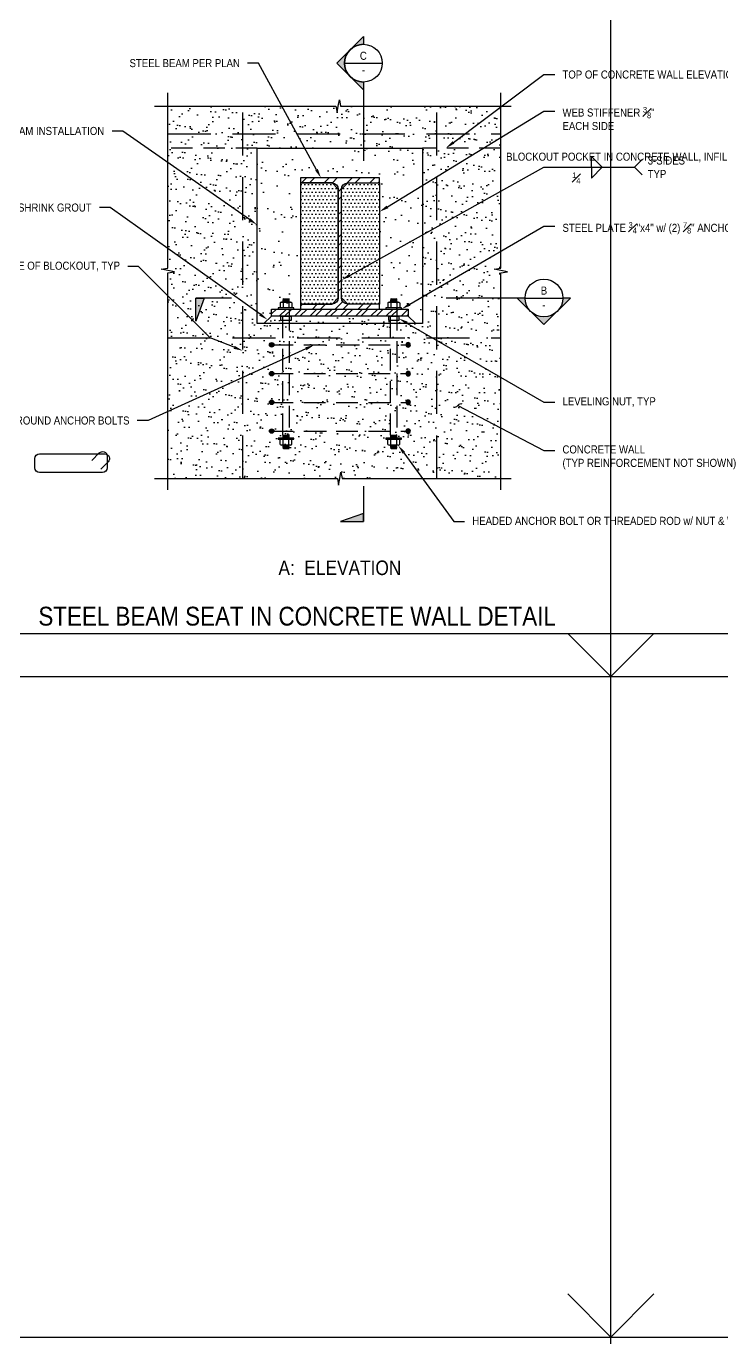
# Model space of a CAD drawing. Header units: inches. Extents: x -16404 to 14624, y -1591 to 16152.
# Drawn here: x -8530.5 to -8433.7, y 7951.9 to 8134.6 of the extents above; entities that cross this region are included whole.
import ezdxf
from ezdxf import colors
from ezdxf.entities.mleader import LeaderData, LeaderLine
from ezdxf.enums import TextEntityAlignment as Align
from ezdxf.math import Vec2, Vec3

# ---------------------------------------------------------------- set-up
doc = ezdxf.new("R2010")
doc.units = ezdxf.units.IN
doc.header["$LTSCALE"] = 24
doc.header["$MEASUREMENT"] = 0
for name, pattern in [('DASHED2', [0.375, 0.25, -0.125]), ('HIDDEN2', [0.1875, 0.125, -0.0625]), ('PHANTOM2', [1.25, 0.625, -0.125, 0.125, -0.125, 0.125, -0.125])]:
    doc.linetypes.add(name, pattern=pattern)
doc.layers.get('0').update_dxf_attribs({"linetype": 'CONTINUOUS'})
for name, color, linetype in [('S-ANNO-DIMS', 2, 'CONTINUOUS'), ('S-ANNO-NOTE', 4, 'CONTINUOUS'), ('S-BOLT', 2, 'CONTINUOUS'), ('S-BREAK', 2, 'CONTINUOUS'), ('S-CONC', 4, 'CONTINUOUS'), ('S-DETL-SYMB', 4, 'CONTINUOUS'), ('S-DETL-SYMB @ 1', 4, 'CONTINUOUS'), ('S-REBAR', 7, 'CONTINUOUS'), ('S-STEEL', 4, 'CONTINUOUS')]:
    doc.layers.add(name, color=color, linetype=linetype)
doc.layers.add('S-ANNO-GRID-NONPLOT', color=251, linetype='CONTINUOUS', plot=False)
doc.layers.add('S-HATCH1', color=1, linetype='CONTINUOUS', transparency=0.5)
doc.layers.add('S-HATCH2', color=2, linetype='CONTINUOUS', transparency=0.5)
doc.styles.add('Arial', font='arial.ttf', dxfattribs={"width": 0.85})
pattern_1 = [(67.5, (-12125.473, 7011.8426), (-1.33608, 2.1488009), [0, -1.995, 0, -2.23125, 0, -2.1328125]), (37.5, (-12125.473, 7011.8426), (0.159598, 4.3692318), [0, -1.07625, 0, -1.798125, 0, -0.6890625]), (357.5, (-12126.871, 7011.0354), (3.5360016, 2.050088), [0, -0.65625, 0, -2.3625, 0, -3.084375]), (347.5, (-12126.871, 7011.0354), (2.8409643, 2.9703878), [0, -0.328125, 0, -1.54875, 0, -1.771875])]

# ---------------------------------------------------------------- blocks, each defined once
blk = doc.blocks.new('*U307')
at = {"const_width": 0.188}
blk.add_lwpolyline([(4.5, 0), (268.63, 0)], dxfattribs=at)
at = {"style": 'Arial', "width": 0.85}
for tag, p in [('DWG_TITLE_1', (7.5, 6.19)), ('DWG_TITLE_2', (7.5, 2.44))]:
    blk.add_attdef(tag, text='', height=2.62, dxfattribs=at).set_placement(p, align=Align.MIDDLE_LEFT)
blk.add_attdef('#', text='', height=3, dxfattribs=at).set_placement((0, 0), align=Align.MIDDLE_CENTER)
blk.add_attdef('SCALE', text='', height=1.12, dxfattribs=at).set_placement((267.5, -1.12), align=Align.TOP_RIGHT)
blk = doc.blocks.new('W18x76')
at = {"layer": 'S-HATCH1'}
h = blk.add_hatch(dxfattribs=at)
h.set_pattern_fill('STEEL', color=256, scale=18, style=0)
h.set_pattern_definition([(45, (-262.8072, -418.475), (-1.59099, 1.59099), []), (45, (-262.8072, -417.35), (-1.59099, 1.59099), [])])
edge = h.paths.add_edge_path()
edge.add_line((5.5, -9.125), (5.5, -8.4375))
edge.add_line((5.5, -8.4375), (1.09375, -8.4375))
edge.add_arc((1.09375, -7.5625), 0.875, 180, 270, ccw=False)
edge.add_line((0.21875, -7.5625), (0.21875, 7.5625))
edge.add_arc((1.09375, 7.5625), 0.875, 90, 180, ccw=False)
edge.add_line((1.09375, 8.4375), (5.5, 8.4375))
edge.add_line((5.5, 8.4375), (5.5, 9.125))
edge.add_line((5.5, 9.125), (-5.5, 9.125))
edge.add_line((-5.5, 9.125), (-5.5, 8.4375))
edge.add_line((-5.5, 8.4375), (-1.09375, 8.4375))
edge.add_arc((-1.09375, 7.5625), 0.875, 0, 90, ccw=False)
edge.add_line((-0.21875, 7.5625), (-0.21875, -7.5625))
edge.add_arc((-1.09375, -7.5625), 0.875, -90, 0, ccw=False)
edge.add_line((-1.09375, -8.4375), (-5.5, -8.4375))
edge.add_line((-5.5, -8.4375), (-5.5, -9.125))
edge.add_line((-5.5, -9.125), (5.5, -9.125))
at = {"layer": 'S-STEEL'}
blk.add_lwpolyline([(5.5, -9.125), (5.5, -8.4375), (1.09375, -8.4375, -0.414213562), (0.21875, -7.5625), (0.21875, 7.5625, -0.414213562), (1.09375, 8.4375), (5.5, 8.4375), (5.5, 9.125), (-5.5, 9.125), (-5.5, 8.4375), (-1.09375, 8.4375, -0.414213562), (-0.21875, 7.5625), (-0.21875, -7.5625, -0.414213562), (-1.09375, -8.4375), (-5.5, -8.4375), (-5.5, -9.125)], format="xyb", close=True, dxfattribs=at)
blk = doc.blocks.new('NUT-SM-THREADS-new')
for p, q in [((-0.94, 0.81), (-0.94, 0)), ((-0.94, 0), (-0.84, 0)), ((-0.84, 0), (0.84, 0)), ((-0.7, 0.94), (0.7, 0.94)), ((0.39, 1.44), (-0.5, 1.44)), ((-0.5, 1.44), (-0.39, 1.37)), ((-0.5, 1.31), (-0.39, 1.37)), ((0.5, 1.25), (-0.5, 1.31)), ((-0.5, 1.31), (-0.39, 1.25)), ((-0.5, 1.19), (-0.39, 1.25)), ((0.5, 1.12), (-0.5, 1.19)), ((-0.5, 1.19), (-0.39, 1.12)), ((-0.5, 1.06), (-0.39, 1.12)), ((0.5, 1), (-0.5, 1.06)), ((-0.5, 1.06), (-0.39, 1)), ((-0.5, 0.94), (-0.39, 1)), ((-0.47, 0.81), (-0.47, 0)), ((-0.39, 1.37), (0.39, 1.31)), ((-0.39, 1.25), (0.39, 1.19)), ((-0.39, 1.12), (0.39, 1.06)), ((-0.39, 1), (0.39, 0.94)), ((0.5, 1.37), (-0.09, 1.41)), ((0.39, 1.44), (0.39, 1.44)), ((0.39, 1.44), (0.5, 1.37)), ((0.39, 1.31), (0.5, 1.37)), ((0.39, 1.31), (0.5, 1.25)), ((0.39, 1.19), (0.5, 1.25)), ((0.39, 1.19), (0.5, 1.12)), ((0.39, 1.06), (0.5, 1.12)), ((0.39, 1.06), (0.5, 1)), ((0.39, 0.94), (0.5, 1)), ((0.47, 0.81), (0.47, 0)), ((0.84, 0), (0.94, 0)), ((0.94, 0.81), (0.94, 0))]:
    blk.add_line(p, q)
for centre, radius, start, end in [((-0.7, 0.65), 0.283, 33.8901, 146.1099), ((0, -0.01), 0.943, 60.1583, 119.8417), ((0.7, 0.65), 0.283, 33.8901, 146.1099)]:
    blk.add_arc(centre, radius, start, end)
blk = doc.blocks.new('*U227')
h = blk.add_hatch(color=256)
h.dxf.hatch_style = 1
h.paths.add_polyline_path([(0.3125, 0, 1), (-0.3125, 0, 1)])
at = {"color": 0}
blk.add_circle((0, 0), 0.3125, dxfattribs=at)
blk = doc.blocks.new('*U350')
at = {"layer": 'S-DETL-SYMB'}
h = blk.add_hatch(color=4, dxfattribs=at)
edge = h.paths.add_edge_path()
edge.add_line((-0.219, 0), (-0.309, 0))
edge.add_line((-0.309, 0), (0, -0.309))
edge.add_line((0, -0.309), (0.309, 0))
edge.add_line((0.309, 0), (0.219, 0))
edge.add_arc((0, 0), 0.219, -180, 0, ccw=False)
at = {"layer": 'S-DETL-SYMB', "color": 2, "linetype": 'PHANTOM2'}
for p, q in [((-3.625, 0), (-4.038, 0)), ((-0.313, 0), (-1.134, 0))]:
    blk.add_line(p, q, dxfattribs=at)
at = {"layer": 'S-DETL-SYMB'}
blk.add_line((-0.219, 0), (0.219, 0), dxfattribs=at)
blk.add_lwpolyline([(-3.942, 0), (-4.038, -0.267), (-4.038, 0)], close=True, dxfattribs=at)
blk.add_lwpolyline([(-0.219, 0), (-0.309, 0), (0, -0.309), (0.309, 0), (0.219, 0, -1)], format="xyb", close=True, dxfattribs=at)
blk.add_circle((0, 0), 0.219, dxfattribs=at)
blk.add_solid([(-4.038, -0.267), (-3.942, 0), (-4.038, 0)], dxfattribs=at)
at = {"layer": 'S-DETL-SYMB', "style": 'Arial', "width": 0.85, "flags": 8}
blk.add_attdef('VIEWNUMBER', text='', height=0.0938, dxfattribs=at).set_placement((0, 0.011), align=Align.BOTTOM_CENTER)
blk.add_attdef('SHEETNUMBER', text='', height=0.0938, dxfattribs=at).set_placement((0, -0.032), align=Align.TOP_CENTER)
blk = doc.blocks.new('*U351')
at = {"layer": 'S-DETL-SYMB'}
h = blk.add_hatch(color=4, dxfattribs=at)
edge = h.paths.add_edge_path()
edge.add_line((0, -0.219), (0, -0.309))
edge.add_line((0, -0.309), (-0.309, 0))
edge.add_line((-0.309, 0), (0, 0.309))
edge.add_line((0, 0.309), (0, 0.219))
edge.add_arc((0, 0), 0.219, 90, 270)
blk.add_line((-0.219, 0), (0.219, 0), dxfattribs=at)
at = {"layer": 'S-DETL-SYMB', "color": 2, "linetype": 'PHANTOM2'}
for p, q in [((0, -0.313), (0, -1.134)), ((0, -4.908), (0, -5.321))]:
    blk.add_line(p, q, dxfattribs=at)
at = {"layer": 'S-DETL-SYMB'}
blk.add_lwpolyline([(0, -0.219), (0, -0.309), (-0.309, 0), (0, 0.309), (0, 0.219, 1)], format="xyb", close=True, dxfattribs=at)
blk.add_lwpolyline([(0, -5.225), (-0.267, -5.321), (0, -5.321)], close=True, dxfattribs=at)
blk.add_circle((0, 0), 0.219, dxfattribs=at)
blk.add_solid([(-0.267, -5.321), (0, -5.225), (0, -5.321)], dxfattribs=at)
at = {"layer": 'S-DETL-SYMB', "style": 'Arial', "width": 0.85, "flags": 8}
blk.add_attdef('VIEWNUMBER', text='', height=0.0938, dxfattribs=at).set_placement((0, 0.011), align=Align.BOTTOM_CENTER)
blk.add_attdef('SHEETNUMBER', text='', height=0.0938, dxfattribs=at).set_placement((0, -0.032), align=Align.TOP_CENTER)
blk = doc.blocks.new('_Integral')
at = {"color": 0, "linetype": 'ByBlock', "lineweight": -2}
for centre, start, end in [((0.44, -0.09), 102, 168), ((-0.44, 0.09), 282, 348)]:
    blk.add_arc(centre, 0.454, start, end, dxfattribs=at)
blk = doc.blocks.new('Se_24x36_DETAILS_GRID')
for p, q in [((15.535, 15.333), (15.535, 23)), ((15.535, 15.333), (16.035, 15.833)), ((7.767, 15.333), (15.535, 15.333)), ((15.535, 15.333), (23.302, 15.333)), ((15.535, 7.667), (15.535, 15.333)), ((15.535, 7.667), (16.035, 8.167)), ((7.767, 7.667), (15.535, 7.667)), ((15.535, 7.667), (23.302, 7.667)), ((15.535, 0), (15.535, 7.667))]:
    blk.add_line(p, q)
at = {"linetype": 'DASHED2', "ltscale": 0.5}
for p, q in [((15.535, 15.333), (15.035, 15.833)), ((15.535, 7.667), (15.035, 8.167))]:
    blk.add_line(p, q, dxfattribs=at)

msp = doc.modelspace()

# ---------------------------------------------------------------- hatches: boundary and pattern name
at = {"layer": 'S-HATCH1'}
h = msp.add_hatch(dxfattribs=at)
h.set_pattern_fill('DOTS', color=256, scale=8.25, style=0)
h.set_pattern_definition([(0, (-16161.13957, 2481.87815), (0.2578125, 0.515625), [0, -0.515625])])
h.paths.add_polyline_path([(-8486.62761, 8096.74415), (-8485.75261, 8095.86915), (-8481.34636, 8095.86915), (-8481.34636, 8112.74415), (-8485.75261, 8112.74415), (-8486.62761, 8111.86915)])
h.paths.add_polyline_path([(-8492.34636, 8095.86915), (-8487.94011, 8095.86915), (-8487.06511, 8096.74415), (-8487.06511, 8111.86915), (-8487.94011, 8112.74415), (-8492.34636, 8112.74415)])
h = msp.add_hatch(dxfattribs=at)
h.set_pattern_fill('AR-SAND', color=256, scale=1.3125, angle=30, style=0)
h.set_pattern_definition(pattern_1)
h.paths.add_polyline_path([(-8496.34636, 8094.18165), (-8497.42363, 8093.18165), (-8476.26346, 8093.18165), (-8477.34251, 8094.18165)])
h = msp.add_hatch(dxfattribs=at)
h.set_pattern_fill('STEEL', color=256, scale=12, style=0)
h.set_pattern_definition([(45, (0, 0), (-1.06066017, 1.06066017), []), (45, (0, 0.75), (-1.06066017, 1.06066017), [])])
h.paths.add_polyline_path([(-8496.34636, 8095.18165), (-8496.34636, 8094.18165), (-8477.34251, 8094.18165), (-8477.34251, 8095.18165)])
at = {"layer": 'S-HATCH2'}
h = msp.add_hatch(dxfattribs=at)
h.set_pattern_fill('AR-SAND', color=256, scale=1.3125, angle=30, style=0)
h.set_pattern_definition(pattern_1)
h.paths.add_polyline_path([(-8486.86613, 8071.56522), (-8486.70262, 8072.4795), (-8486.53911, 8071.56522), (-8464.43108, 8071.56522), (-8464.43108, 8100.54436), (-8465.34536, 8100.70787), (-8464.43108, 8100.87137), (-8464.43108, 8123.41941), (-8487.08079, 8123.41941), (-8487.2443, 8122.50513), (-8487.4078, 8123.41941), (-8510.79894, 8123.41941), (-8510.79894, 8100.54436), (-8509.88466, 8100.38086), (-8510.79894, 8100.21735), (-8510.79894, 8071.56522)])
h.paths.add_polyline_path([(-8498.34636, 8093.18165), (-8498.34636, 8117.59874), (-8475.34636, 8117.59874), (-8475.34636, 8093.18165)], flags=16)
h = msp.add_hatch(dxfattribs=at)
h.set_pattern_fill('AR-SAND', color=256, scale=2, angle=30, style=0)
h.set_pattern_definition([(67.5, (-241.964, 2495.1808), (-2.0359315, 3.2743633), [0, -3.04, 0, -3.4, 0, -3.25]), (37.5, (-241.964, 2495.181), (0.243197, 6.657877), [0, -1.64, 0, -2.74, 0, -1.05]), (357.5, (-244.0943, 2493.9508), (5.3881929, 3.1239436), [0, -1, 0, -3.6, 0, -4.7]), (347.5, (-244.0943, 2493.951), (4.3290884, 4.5263053), [0, -0.5, 0, -2.36, 0, -2.7])])
h.paths.add_polyline_path([(-8475.34636, 8117.59874), (-8498.34636, 8117.59874), (-8498.34636, 8093.18165), (-8497.42363, 8093.18165), (-8496.34636, 8094.18165), (-8496.34636, 8095.18165), (-8492.34636, 8095.18165), (-8492.34636, 8095.86915), (-8492.34636, 8112.74415), (-8492.34636, 8113.43165), (-8481.34636, 8113.43165), (-8481.34636, 8112.74415), (-8481.34636, 8095.86915), (-8481.34636, 8095.18165), (-8477.34251, 8095.18165), (-8477.34251, 8094.18165), (-8476.26346, 8093.18165), (-8475.34636, 8093.18165)])

# ---------------------------------------------------------------- linework, layer by layer
at = {"layer": 'S-ANNO-DIMS'}
for points in [[(-8495.05001, 8094.18165), (-8493.64271, 8094.18165), (-8493.64271, 8093.57228), (-8495.05001, 8093.57228)], [(-8480.04615, 8094.18165), (-8478.63886, 8094.18165), (-8478.63886, 8093.57228), (-8480.04615, 8093.57228)]]:
    msp.add_lwpolyline(points, close=True, dxfattribs=at)
at = {"layer": 'S-ANNO-NOTE'}
for points in [[(-8451.81184, 8114.92514), (-8451.81184, 8116.42514), (-8450.31184, 8114.92514)], [(-8444.77789, 8113.86448), (-8445.83855, 8114.92514), (-8444.77789, 8115.9858)], [(-8451.81184, 8114.92514), (-8451.81184, 8113.42514), (-8450.31184, 8114.92514)]]:
    msp.add_lwpolyline(points, dxfattribs=at)
at = {"layer": 'S-ANNO-NOTE', "color": 2}
msp.add_lwpolyline([(-8521.38706, 8074.093), (-8520.34554, 8075.13452, -0.668178638), (-8519.24814, 8074.67997), (-8519.24814, 8073.06812, -0.414213562), (-8519.89098, 8072.42528), (-8528.65581, 8072.42528, -0.414213562), (-8529.29865, 8073.06812), (-8529.29865, 8074.35855, -0.414213562), (-8528.65581, 8075.00139), (-8519.56161, 8075.00139, -0.668178638), (-8519.10705, 8073.90399), (-8520.14857, 8072.86247)], format="xyb", dxfattribs=at)
at = {"layer": 'S-BOLT'}
for points in [[(-8493.25261, 8095.33215), (-8495.44011, 8095.33215), (-8495.44011, 8095.18165), (-8493.25261, 8095.18165)], [(-8478.24876, 8095.33215), (-8480.43626, 8095.33215), (-8480.43626, 8095.18165), (-8478.24876, 8095.18165)], [(-8493.25261, 8077.18165), (-8495.44011, 8077.18165), (-8495.44011, 8077.03115), (-8493.25261, 8077.03115)], [(-8478.24876, 8077.18165), (-8480.43626, 8077.18165), (-8480.43626, 8077.03115), (-8478.24876, 8077.03115)]]:
    msp.add_lwpolyline(points, close=True, dxfattribs=at)
at = {"layer": 'S-BOLT', "linetype": 'HIDDEN2'}
for points in [[(-8494.00733, 8077.29103), (-8493.91261, 8077.23634), (-8494.42689, 8077.2042), (-8493.91261, 8077.23634), (-8494.00733, 8077.18165), (-8494.78761, 8077.18165), (-8494.69289, 8077.23634), (-8494.00733, 8077.29103), (-8493.91261, 8077.34571), (-8494.78761, 8077.29103), (-8494.69289, 8077.23634), (-8494.78761, 8077.29103), (-8494.69289, 8077.34571), (-8494.00733, 8077.4004), (-8493.91261, 8077.34571), (-8494.00733, 8077.4004), (-8493.91261, 8077.45509), (-8494.78761, 8077.4004), (-8494.69289, 8077.34571), (-8494.78761, 8077.4004), (-8494.69289, 8077.45509), (-8494.00733, 8077.50978), (-8493.91261, 8077.45509), (-8494.00733, 8077.50978), (-8493.91261, 8077.56446), (-8494.78761, 8077.50978), (-8494.69289, 8077.45509), (-8494.78761, 8077.50978), (-8494.69289, 8077.56446), (-8494.00733, 8077.61915), (-8493.91261, 8077.56446), (-8494.00733, 8077.61915), (-8493.90481, 8077.67859), (-8494.00733, 8077.61915), (-8494.69289, 8077.56446), (-8494.78761, 8077.61915), (-8494.78791, 8095.18165), (-8493.90481, 8095.18165), (-8493.90481, 8077.67859)], [(-8479.00348, 8077.29103), (-8478.90876, 8077.23634), (-8479.42304, 8077.2042), (-8478.90876, 8077.23634), (-8479.00348, 8077.18165), (-8479.78376, 8077.18165), (-8479.68904, 8077.23634), (-8479.00348, 8077.29103), (-8478.90876, 8077.34571), (-8479.78376, 8077.29103), (-8479.68904, 8077.23634), (-8479.78376, 8077.29103), (-8479.68904, 8077.34571), (-8479.00348, 8077.4004), (-8478.90876, 8077.34571), (-8479.00348, 8077.4004), (-8478.90876, 8077.45509), (-8479.78376, 8077.4004), (-8479.68904, 8077.34571), (-8479.78376, 8077.4004), (-8479.68904, 8077.45509), (-8479.00348, 8077.50978), (-8478.90876, 8077.45509), (-8479.00348, 8077.50978), (-8478.90876, 8077.56446), (-8479.78376, 8077.50978), (-8479.68904, 8077.45509), (-8479.78376, 8077.50978), (-8479.68904, 8077.56446), (-8479.00348, 8077.61915), (-8478.90876, 8077.56446), (-8479.00348, 8077.61915), (-8478.90096, 8077.67859), (-8479.00348, 8077.61915), (-8479.68904, 8077.56446), (-8479.78376, 8077.61915), (-8479.78406, 8095.18165), (-8478.90096, 8095.18165), (-8478.90096, 8077.67859)]]:
    msp.add_lwpolyline(points, dxfattribs=at)
at = {"layer": 'S-BREAK', "flags": 128}
for points in [[(-8510.79894, 8070.00285), (-8510.79894, 8100.21735), (-8509.88466, 8100.38086), (-8510.79894, 8100.54436), (-8511.71322, 8100.70787), (-8510.79894, 8100.87137), (-8510.79894, 8125.30719)], [(-8464.43108, 8070.00285), (-8464.43108, 8100.21735), (-8463.5168, 8100.38086), (-8464.43108, 8100.54436), (-8465.34536, 8100.70787), (-8464.43108, 8100.87137), (-8464.43108, 8125.30719)], [(-8512.65059, 8123.41941), (-8487.4078, 8123.41941), (-8487.2443, 8122.50513), (-8487.08079, 8123.41941), (-8486.91728, 8124.33369), (-8486.75378, 8123.41941), (-8463.00192, 8123.41941)], [(-8512.65059, 8071.56522), (-8487.19314, 8071.56522), (-8487.02963, 8070.65094), (-8486.86613, 8071.56522), (-8486.70262, 8072.4795), (-8486.53911, 8071.56522), (-8463.00192, 8071.56522)]]:
    msp.add_lwpolyline(points, dxfattribs=at)
at = {"layer": 'S-CONC', "color": 3}
for p, q in [((-8497.42363, 8093.18165), (-8496.34636, 8094.18165)), ((-8476.26346, 8093.18165), (-8477.34251, 8094.18165))]:
    msp.add_line(p, q, dxfattribs=at)
at = {"layer": 'S-CONC', "color": 3, "linetype": 'HIDDEN2'}
for points in [[(-8498.34636, 8117.59874), (-8510.79894, 8117.59874)], [(-8464.43108, 8117.59874), (-8475.34636, 8117.59874)]]:
    msp.add_lwpolyline(points, dxfattribs=at)
at = {"layer": 'S-CONC', "color": 6}
msp.add_lwpolyline([(-8475.34636, 8093.18165), (-8498.34636, 8093.18165), (-8498.34636, 8117.59874), (-8475.34636, 8117.59874)], close=True, dxfattribs=at)
at = {"layer": 'S-REBAR', "linetype": 'HIDDEN2'}
for p, q in [((-8496.34636, 8090.18165), (-8477.34636, 8090.18165)), ((-8496.34636, 8086.18165), (-8477.34636, 8086.18165)), ((-8496.34636, 8082.18165), (-8477.34636, 8082.18165)), ((-8496.34636, 8078.18165), (-8477.34636, 8078.18165))]:
    msp.add_line(p, q, dxfattribs=at)
at = {"layer": 'S-REBAR', "linetype": 'DASHED2'}
for points in [[(-8500.34636, 8071.56522), (-8500.34636, 8123.41941)], [(-8473.34636, 8071.56522), (-8473.34636, 8123.41941)], [(-8510.79894, 8119.59874), (-8464.43108, 8119.59874)], [(-8510.79894, 8091.18165), (-8464.43108, 8091.18165)]]:
    msp.add_lwpolyline(points, dxfattribs=at)
at = {"layer": 'S-STEEL'}
for points in [[(-8492.34636, 8112.74415), (-8492.34636, 8095.86915), (-8487.94011, 8095.86915), (-8487.06511, 8096.74415), (-8487.06511, 8111.86915), (-8487.94011, 8112.74415)], [(-8481.34636, 8112.74415), (-8481.34636, 8095.86915), (-8485.75261, 8095.86915), (-8486.62761, 8096.74415), (-8486.62761, 8111.86915), (-8485.75261, 8112.74415)], [(-8477.34251, 8094.18165), (-8496.34636, 8094.18165), (-8496.34636, 8095.18165), (-8477.34251, 8095.18165)]]:
    msp.add_lwpolyline(points, close=True, dxfattribs=at)

# ---------------------------------------------------------------- block references
at = {"layer": 'S-ANNO-GRID-NONPLOT', "xscale": 12, "yscale": 12, "zscale": 12}
msp.add_blockref('Se_24x36_DETAILS_GRID', (-8635.5314, 7860), dxfattribs=at)
at = {"layer": 'S-ANNO-NOTE'}
ref = msp.add_blockref('*U307', (-8536.3223, 8049.96541), dxfattribs=at)
ref.add_attrib('DWG_TITLE_2', 'STEEL BEAM SEAT IN CONCRETE WALL DETAIL', dxfattribs={"layer": '0', "height": 2.625, "style": 'Arial', "width": 0.85}).set_placement((-8528.8223, 8052.40291), align=Align.MIDDLE_LEFT)
at = {"layer": 'S-BOLT', "xscale": -0.875, "yscale": 0.875, "zscale": 0.875}
for p in [(-8494.34636, 8095.33215), (-8479.34251, 8095.33215)]:
    msp.add_blockref('NUT-SM-THREADS-new', p, dxfattribs=at)
at = {"layer": 'S-BOLT', "xscale": 0.875, "yscale": 0.875, "zscale": 0.875, "rotation": 180}
for p in [(-8494.34636, 8077.03115), (-8479.34251, 8077.03115)]:
    msp.add_blockref('NUT-SM-THREADS-new', p, dxfattribs=at)
at = {"layer": 'S-DETL-SYMB @ 1', "xscale": 12, "yscale": 12, "zscale": 12}
for name, p, values in [('*U351', (-8483.57679, 8129.41941), {'VIEWNUMBER': 'C', 'SHEETNUMBER': '-'}), ('*U350', (-8458.43108, 8096.71433), {'VIEWNUMBER': 'B', 'SHEETNUMBER': '-'})]:
    msp.add_blockref(name, p, dxfattribs=at).add_auto_attribs(values)
at = {"layer": 'S-REBAR', "linetype": 'ByBlock'}
for p in [(-8496.34636, 8090.18165), (-8496.34636, 8086.18165), (-8496.34636, 8082.18165), (-8496.34636, 8078.18165)]:
    msp.add_blockref('*U227', p, dxfattribs=at)
at = {"layer": 'S-REBAR', "linetype": 'ByBlock', "xscale": -1}
for p in [(-8477.34636, 8090.18165), (-8477.34636, 8086.18165), (-8477.34636, 8082.18165), (-8477.34636, 8078.18165)]:
    msp.add_blockref('*U227', p, dxfattribs=at)
at = {"layer": 'S-STEEL'}
msp.add_blockref('W18x76', (-8486.84636, 8104.30665), dxfattribs=at)

# ---------------------------------------------------------------- texts
at = {"layer": 'S-ANNO-NOTE', "char_height": 1.125, "style": 'Arial'}
for s, insert, width, attachment_point in [('3-SIDES\\PTYP', (-8443.98613, 8114.92514), 12.6638708, 4), ('\\A1;{\\H0.7x;\\S1#4;}', (-8454.4926, 8114.21564), 2.0903287, 1)]:
    msp.add_mtext(s, dxfattribs=dict(at, insert=insert, width=width, attachment_point=attachment_point))
at = {"layer": 'S-ANNO-NOTE', "color": 6, "insert": (-8486.84636, 8058.09983), "char_height": 2.025, "width": 31.0800653, "attachment_point": 8, "style": 'Arial'}
msp.add_mtext('A:  ELEVATION', dxfattribs=at)

# ---------------------------------------------------------------- leaders
at = {"layer": 'S-ANNO-NOTE'}
ml = msp.add_multileader_mtext('Standard', dxfattribs=at)
ml.set_content('STEEL BEAM PER PLAN', color=4, style='Arial')
ml.set_leader_properties(color=2)
ml.build(insert=Vec2(0, 0))
ml.multileader.update_dxf_attribs({"dogleg_length": 0.36, "arrow_head_size": 1.3125, "scale": 12})
ctx = ml.context
ctx.base_point, ctx.scale, ctx.char_height, ctx.arrow_head_size, ctx.landing_gap_size, ctx.plane_origin = Vec3(-8517.04254, 8129.41941), 12, 1.125, 1.3125, 1.08, Vec3(-8561.3744, 8441.08957)
ctx.text_align_type = 2
notes = []
notes.append((ctx, [(1, (1, 1, 0), (-8498.1843, 8129.41941), (-1, 0), 1.5, [(0, [(-8489.47363, 8113.43165)], 0, [])])]))
ctx.mtext.insert, ctx.mtext.width, ctx.mtext.alignment, ctx.mtext.flow_direction = Vec3(-8500.7643, 8129.99151), 19.40332, 3, 5
ml = msp.add_multileader_mtext('Standard', dxfattribs=at)
ml.set_content('\\A1;TOP OF CONCRETE WALL ELEVATION WHERE OCCURS', color=4, style='Arial')
ml.set_leader_properties(color=2)
ml.build(insert=Vec2(0, 0))
ml.multileader.update_dxf_attribs({"dogleg_length": 0.36, "arrow_head_size": 1.3125, "scale": 12})
ctx = ml.context
ctx.base_point, ctx.scale, ctx.char_height, ctx.arrow_head_size, ctx.landing_gap_size, ctx.plane_origin = Vec3(-8456.93108, 8127.83095), 12, 1.125, 1.3125, 1.08, Vec3(-8485.64693, 8443.35501)
notes.append((ctx, [(0, (1, 1, 0), (-8458.43108, 8127.83095), (1, 0), 1.5, [(0, [(-8472.07349, 8117.59874)], 0, [])])]))
ctx.mtext.insert, ctx.mtext.width, ctx.mtext.flow_direction = Vec3(-8455.85108, 8128.40304), 23.5148541, 5
ml = msp.add_multileader_mtext('Standard', dxfattribs=at)
ml.set_content('CONCRETE WALL\\P(TYP REINFORCEMENT NOT SHOWN)', color=4, style='Arial')
ml.set_leader_properties(color=2)
ml.build(insert=Vec2(0, 0))
ml.multileader.update_dxf_attribs({"dogleg_length": 0.36, "arrow_head_size": 1.3125, "scale": 12})
ctx = ml.context
ctx.base_point, ctx.scale, ctx.char_height, ctx.arrow_head_size, ctx.landing_gap_size, ctx.plane_origin = Vec3(-8417.30768, 8125.20245), 12, 1.125, 1.3125, 1.08, Vec3(-8465.58804, 8434.41304)
ctx.text_align_type = 2
notes.append((ctx, [(1, (1, 1, 0), (-8395.49849, 8125.20245), (-1, 0), 1.5, [(0, [(-8390.31943, 8108.64585)], 0, [])])]))
ctx.mtext.insert, ctx.mtext.width, ctx.mtext.alignment, ctx.mtext.flow_direction = Vec3(-8398.07849, 8125.93032), 18.7565009, 3, 5
ml = msp.add_multileader_mtext('Standard', dxfattribs=at)
ml.set_content('\\A1;WEB STIFFENER {\\H0.7x;\\S3#8;}"\\PEACH SIDE', color=4, style='Arial')
ml.set_leader_properties(color=2)
ml.build(insert=Vec2(0, 0))
ml.multileader.update_dxf_attribs({"dogleg_length": 0.36, "arrow_head_size": 1.3125, "scale": 12})
ctx = ml.context
ctx.base_point, ctx.scale, ctx.char_height, ctx.arrow_head_size, ctx.landing_gap_size, ctx.plane_origin = Vec3(-8456.93108, 8122.75869), 12, 1.125, 1.3125, 1.08, Vec3(-8496.37308, 8434.47444)
notes.append((ctx, [(0, (1, 1, 0), (-8458.43108, 8122.75869), (1, 0), 1.5, [(0, [(-8481.34636, 8108.71817)], 0, [])])]))
ctx.mtext.insert, ctx.mtext.width, ctx.mtext.flow_direction = Vec3(-8455.85108, 8123.33079), 23.1700836, 5
ml = msp.add_multileader_mtext('Standard', dxfattribs=at)
ml.set_content('STEEL BEAM PER PLAN\\P(FLOOR/ROOF NOT SHOWN)', color=4, style='Arial')
ml.set_leader_properties(color=2)
ml.build(insert=Vec2(0, 0))
ml.multileader.update_dxf_attribs({"dogleg_length": 0.36, "arrow_head_size": 1.3125, "scale": 12})
ctx = ml.context
ctx.base_point, ctx.scale, ctx.char_height, ctx.arrow_head_size, ctx.landing_gap_size, ctx.plane_origin = Vec3(-8349.44743, 8121.81622), 12, 1.125, 1.3125, 1.08, Vec3(-8390.47096, 8402.09792)
ctx.text_align_type = 2
notes.append((ctx, [(1, (1, 1, 0), (-8327.51236, 8121.81622), (-1, 0), 1.5, [(0, [(-8321.54056, 8113.43165)], 0, [])])]))
ctx.mtext.insert, ctx.mtext.width, ctx.mtext.alignment, ctx.mtext.flow_direction = Vec3(-8330.09236, 8122.5441), 20.3750015, 3, 5
ml = msp.add_multileader_mtext('Standard', dxfattribs=at)
ml.set_content('BLOCKOUT POCKET IN CONCRETE WALL, INFILL WITH CONCRETE AFTER BEAM INSTALLATION', color=4, style='Arial')
ml.set_leader_properties(color=2)
ml.build(insert=Vec2(0, 0))
ml.multileader.update_dxf_attribs({"dogleg_length": 0.36, "arrow_head_size": 1.3125, "scale": 12})
ctx = ml.context
ctx.base_point, ctx.scale, ctx.char_height, ctx.arrow_head_size, ctx.landing_gap_size, ctx.plane_origin = Vec3(-8536.87484, 8119.97332), 12, 1.125, 1.3125, 1.08, Vec3(-8575.66271, 8426.241)
ctx.text_align_type = 2
notes.append((ctx, [(1, (1, 1, 0), (-8517.07274, 8119.97332), (-1, 0), 1.5, [(0, [(-8498.34636, 8106.89047)], 0, [])])]))
ctx.mtext.insert, ctx.mtext.width, ctx.mtext.alignment, ctx.mtext.flow_direction = Vec3(-8519.65274, 8120.54541), 19.40332, 3, 5
ml = msp.add_multileader_mtext('Standard', dxfattribs=at)
ml.set_content('BLOCKOUT POCKET IN CONCRETE WALL, INFILL WITH CONCRETE AFTER BEAM INSTALLATION', color=4, style='Arial')
ml.set_leader_properties(color=2)
ml.build(insert=Vec2(0, 0))
ml.multileader.update_dxf_attribs({"dogleg_length": 0.36, "arrow_head_size": 1.3125, "scale": 12})
ctx = ml.context
ctx.base_point, ctx.scale, ctx.char_height, ctx.arrow_head_size, ctx.landing_gap_size, ctx.plane_origin = Vec3(-8418.95383, 8116.38932), 12, 1.125, 1.3125, 1.08, Vec3(-8466.02155, 8426.02318)
ctx.text_align_type = 2
notes.append((ctx, [(1, (1, 1, 0), (-8399.15173, 8116.38932), (-1, 0), 1.5, [(0, [(-8392.20223, 8102.64585)], 0, [])])]))
ctx.mtext.insert, ctx.mtext.width, ctx.mtext.alignment, ctx.mtext.flow_direction = Vec3(-8401.73173, 8116.96141), 18.7565009, 3, 5
ml = msp.add_multileader_mtext('Standard', dxfattribs=at)
ml.set_content('', color=4, style='Arial')
ml.set_leader_properties(color=2)
ml.build(insert=Vec2(0, 0))
ml.multileader.update_dxf_attribs({"dogleg_length": 1.21451, "arrow_head_size": 1.3125, "scale": 12})
ctx = ml.context
ctx.base_point, ctx.scale, ctx.char_height, ctx.arrow_head_size, ctx.landing_gap_size, ctx.plane_origin = Vec3(-8445.83855, 8114.92514), 12, 1.125, 1.3125, 1.08, Vec3(-8463.94911, 8107.26897)
notes.append((ctx, [(0, (1, 1, 0), (-8458.43108, 8114.92514), (1, 0), 12.59253, [(0, [(-8486.62761, 8099.22691)], 0, [])])]))
ctx.mtext.insert, ctx.mtext.flow_direction = Vec3(-8444.75855, 8115.48764), 5
ml = msp.add_multileader_mtext('Standard', dxfattribs=at)
ml.set_content('1" MAX NON-SHRINK GROUT', color=4, style='Arial')
ml.set_leader_properties(color=2)
ml.build(insert=Vec2(0, 0))
ml.multileader.update_dxf_attribs({"dogleg_length": 0.36, "arrow_head_size": 1.3125, "scale": 12})
ctx = ml.context
ctx.base_point, ctx.scale, ctx.char_height, ctx.arrow_head_size, ctx.landing_gap_size, ctx.plane_origin = Vec3(-8540.82958, 8109.3022), 12, 1.125, 1.3125, 1.08, Vec3(-8573.79111, 8407.7616)
ctx.text_align_type = 2
notes.append((ctx, [(1, (1, 1, 0), (-8518.83189, 8109.3022), (-1, 0), 1.5, [(0, [(-8496.885, 8093.68165)], 0, [])])]))
ctx.mtext.insert, ctx.mtext.width, ctx.mtext.alignment, ctx.mtext.flow_direction = Vec3(-8521.41189, 8109.8743), 24.8669632, 3, 5
ml = msp.add_multileader_mtext('Standard', dxfattribs=at)
ml.set_content('HSS COLUMN PER PLAN', color=4, style='Arial')
ml.set_leader_properties(color=2)
ml.build(insert=Vec2(0, 0))
ml.multileader.update_dxf_attribs({"dogleg_length": 0.36, "arrow_head_size": 1.3125, "scale": 12})
ctx = ml.context
ctx.base_point, ctx.scale, ctx.char_height, ctx.arrow_head_size, ctx.landing_gap_size, ctx.plane_origin = Vec3(-8577.35933, 8107.7482), 12, 1.125, 1.3125, 1.08, Vec3(-8610.91131, 8400.25352)
notes.append((ctx, [(0, (1, 1, 0), (-8578.85933, 8107.7482), (1, 0), 1.5, [(0, [(-8587.86487, 8098.24324)], 0, [])])]))
ctx.mtext.insert, ctx.mtext.width, ctx.mtext.flow_direction = Vec3(-8576.27933, 8108.32029), 23.7857697, 5
ml = msp.add_multileader_mtext('Standard', dxfattribs=at)
ml.set_content('\\A1;STEEL PLATE {\\H0.7x;\\S3#4;}"x4" w/ (2) {\\H0.7x;\\S7#8;}" ANCHOR BOLTS w/ 1\'-4" EMBEDMENT', color=4, style='Arial')
ml.set_leader_properties(color=2)
ml.build(insert=Vec2(0, 0))
ml.multileader.update_dxf_attribs({"dogleg_length": 0.36, "arrow_head_size": 1.3125, "scale": 12})
ctx = ml.context
ctx.base_point, ctx.scale, ctx.char_height, ctx.arrow_head_size, ctx.landing_gap_size, ctx.plane_origin = Vec3(-8456.93108, 8106.71345), 12, 1.125, 1.3125, 1.08, Vec3(-8493.27547, 8425.34944)
notes.append((ctx, [(0, (1, 1, 0), (-8458.43108, 8106.71345), (1, 0), 1.5, [(0, [(-8478.24876, 8095.18165)], 0, [])])]))
ctx.mtext.insert, ctx.mtext.width, ctx.mtext.flow_direction = Vec3(-8455.85108, 8107.27595), 23.1700836, 5
ml = msp.add_multileader_mtext('Standard', dxfattribs=at)
ml.set_content('ADDITIONAL VERTICAL & HORIZONTAL BARS ALIGNED AT EDGE OF BLOCKOUT, TYP', color=4, style='Arial')
ml.set_leader_properties(color=2)
ml.build(insert=Vec2(0, 0))
ml.multileader.update_dxf_attribs({"dogleg_length": 0.36, "arrow_head_size": 1.3125, "scale": 12})
ctx = ml.context
ctx.base_point, ctx.scale, ctx.char_height, ctx.arrow_head_size, ctx.landing_gap_size, ctx.plane_origin = Vec3(-8539.33377, 8101.10194), 12, 1.125, 1.3125, 1.08, Vec3(-8577.55953, 8385.35028)
ctx.text_align_type = 2
notes.append((ctx, [(1, (1, 1, 0), (-8514.875, 8101.10194), (-1, 0), 1.5, [(1, [(-8500.34636, 8089.36024), (-8504.89524, 8091.18165)], 0, [])])]))
ctx.mtext.insert, ctx.mtext.width, ctx.mtext.alignment, ctx.mtext.flow_direction = Vec3(-8517.455, 8101.77571), 20.9880416, 3, 5
ml = msp.add_multileader_mtext('Standard', dxfattribs=at)
ml.set_content('\\A1;1{\\H0.7x;\\S1#2;\\H1.4286x;" NON-SHRINK GROUT}', color=4, style='Arial')
ml.set_leader_properties(color=2)
ml.build(insert=Vec2(0, 0))
ml.multileader.update_dxf_attribs({"dogleg_length": 0.36, "arrow_head_size": 1.3125, "scale": 12})
ctx = ml.context
ctx.base_point, ctx.scale, ctx.char_height, ctx.arrow_head_size, ctx.landing_gap_size, ctx.plane_origin = Vec3(-8577.35933, 8097.98311), 12, 1.125, 1.3125, 1.08, Vec3(-8610.91131, 8390.48843)
notes.append((ctx, [(0, (1, 1, 0), (-8578.85933, 8097.98311), (1, 0), 1.5, [(0, [(-8584.1072, 8090.90268)], 0, [])])]))
ctx.mtext.insert, ctx.mtext.width, ctx.mtext.flow_direction = Vec3(-8576.27933, 8098.55521), 24.2290445, 5
ml = msp.add_multileader_mtext('Standard', dxfattribs=at)
ml.set_content('LEVELING NUT, TYP', color=4, style='Arial')
ml.set_leader_properties(color=2)
ml.build(insert=Vec2(0, 0))
ml.multileader.update_dxf_attribs({"dogleg_length": 0.36, "arrow_head_size": 1.3125, "scale": 12})
ctx = ml.context
ctx.base_point, ctx.scale, ctx.char_height, ctx.arrow_head_size, ctx.landing_gap_size, ctx.plane_origin = Vec3(-8456.93108, 8082.21431), 12, 1.125, 1.3125, 1.08, Vec3(-8401.09079, 8389.64169)
notes.append((ctx, [(0, (1, 1, 0), (-8458.43108, 8082.21431), (1, 0), 1.5, [(0, [(-8478.63886, 8093.87696)], 0, [])])]))
ctx.mtext.insert, ctx.mtext.width, ctx.mtext.flow_direction = Vec3(-8455.85108, 8082.88808), 14.5783309, 5
ml = msp.add_multileader_mtext('Standard', dxfattribs=at)
ml.set_content('(4) #3 CLOSED TIES @4"O.C. AROUND ANCHOR BOLTS', color=4, style='Arial')
ml.set_leader_properties(color=2)
ml.build(insert=Vec2(0, 0))
ml.multileader.update_dxf_attribs({"dogleg_length": 0.36, "arrow_head_size": 1.3125, "scale": 12})
ctx = ml.context
ctx.base_point, ctx.scale, ctx.char_height, ctx.arrow_head_size, ctx.landing_gap_size, ctx.plane_origin = Vec3(-8541.61151, 8079.64626), 12, 1.125, 1.3125, 1.08, Vec3(-8487.25331, 8387.07364)
ctx.text_align_type = 2
notes.append((ctx, [(1, (1, 1, 0), (-8513.55801, 8079.64626), (-1, 0), 1.5, [(0, [(-8490.39609, 8090.18165)], 0, [])])]))
ctx.mtext.insert, ctx.mtext.width, ctx.mtext.alignment, ctx.mtext.flow_direction = Vec3(-8516.13801, 8080.21835), 24.8669632, 3, 5
ml = msp.add_multileader_mtext('Standard', dxfattribs=at)
ml.set_content('STEEL BEAM PER PLAN', color=4, style='Arial')
ml.set_leader_properties(color=2)
ml.build(insert=Vec2(0, 0))
ml.multileader.update_dxf_attribs({"dogleg_length": 0.36, "arrow_head_size": 1.3125, "scale": 12})
ctx = ml.context
ctx.base_point, ctx.scale, ctx.char_height, ctx.arrow_head_size, ctx.landing_gap_size, ctx.plane_origin = Vec3(-8414.17258, 8082.29558), 12, 1.125, 1.3125, 1.08, Vec3(-8460.41387, 8394.56728)
ctx.text_align_type = 2
notes.append((ctx, [(1, (1, 1, 0), (-8399.08258, 8082.29558), (-1, 0), 1.5, [(0, [(-8391.48347, 8085.55097)], 0, [])])]))
ctx.mtext.insert, ctx.mtext.width, ctx.mtext.alignment, ctx.mtext.flow_direction = Vec3(-8401.66258, 8082.85808), 14.6656882, 3, 5
ml = msp.add_multileader_mtext('Standard', dxfattribs=at)
ml.set_content('CONCRETE WALL\\P(TYP REINFORCEMENT NOT SHOWN)', color=4, style='Arial')
ml.set_leader_properties(color=2)
ml.set_arrow_properties(name='INTEGRAL')
ml.build(insert=Vec2(0, 0))
ml.multileader.update_dxf_attribs({"dogleg_length": 0.36, "arrow_head_size": 1.3125, "scale": 12})
ctx = ml.context
ctx.base_point, ctx.scale, ctx.char_height, ctx.arrow_head_size, ctx.landing_gap_size, ctx.plane_origin = Vec3(-8456.93108, 8075.46342), 12, 1.125, 1.3125, 1.08, Vec3(-8497.08368, 8382.09588)
notes.append((ctx, [(0, (1, 1, 0), (-8458.43108, 8075.46342), (1, 0), 1.5, [(0, [(-8470.41604, 8081.73715)], 0, [])])]))
ctx.mtext.insert, ctx.mtext.width, ctx.mtext.flow_direction = Vec3(-8455.85108, 8076.19129), 16.1639054, 5
ml = msp.add_multileader_mtext('Standard', dxfattribs=at)
ml.set_content('HEADED ANCHOR BOLT OR THREADED ROD w/ NUT & WASHER, TYP', color=4, style='Arial')
ml.set_leader_properties(color=2)
ml.build(insert=Vec2(0, 0))
ml.multileader.update_dxf_attribs({"dogleg_length": 0.36, "arrow_head_size": 1.3125, "scale": 12})
ctx = ml.context
ctx.base_point, ctx.scale, ctx.char_height, ctx.arrow_head_size, ctx.landing_gap_size, ctx.plane_origin = Vec3(-8469.49075, 8065.56522), 12, 1.125, 1.3125, 1.08, Vec3(-8415.60107, 8372.59284)
notes.append((ctx, [(0, (1, 1, 0), (-8470.99075, 8065.56522), (1, 0), 1.5, [(0, [(-8478.72743, 8076.21084)], 0, [])])]))
ctx.mtext.insert, ctx.mtext.width, ctx.mtext.flow_direction = Vec3(-8468.41075, 8066.23899), 27.5692773, 5
for ctx, leaders in notes:
    for number, flags, end, landing, length, lines in leaders:
        leader = LeaderData()
        leader.index, (leader.has_last_leader_line, leader.has_dogleg_vector, leader.attachment_direction) = number, flags
        leader.last_leader_point, leader.dogleg_vector, leader.dogleg_length = Vec3(end), Vec3(landing), length
        for number, points, colour, breaks in lines:
            line = LeaderLine()
            line.index, line.vertices, line.color, line.breaks = number, Vec3.list(points), colors.encode_raw_color(colour), breaks
            leader.lines.append(line)
        ctx.leaders.append(leader)

doc.saveas('drawing.dxf')
